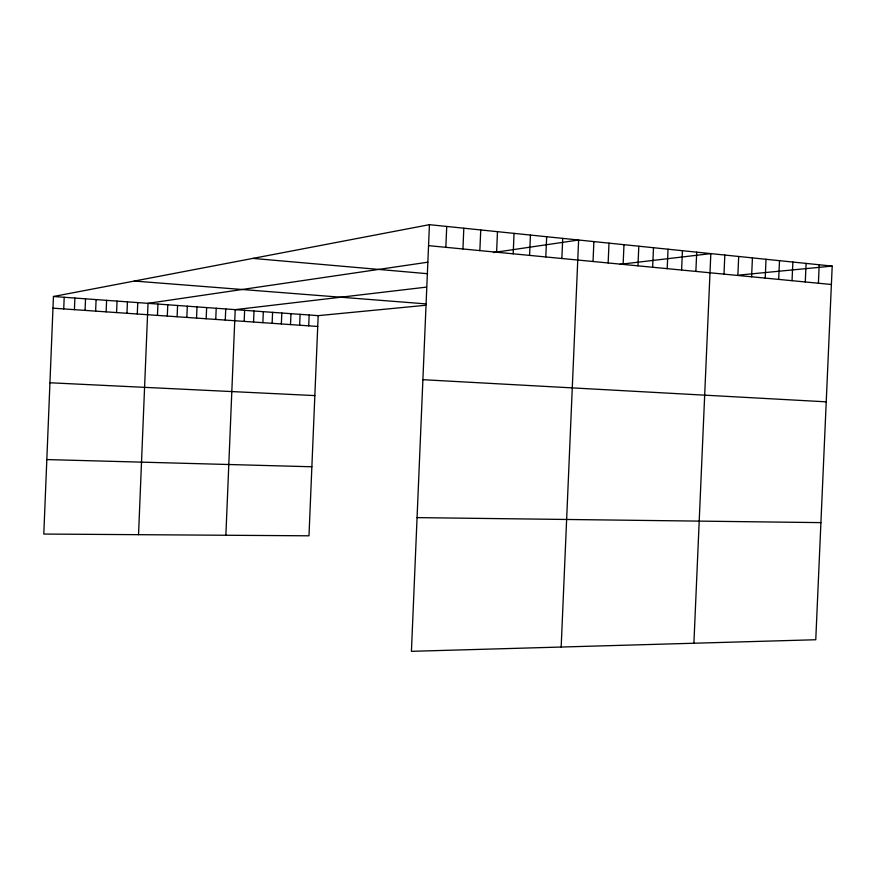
<?xml version="1.0" encoding="UTF-8"?>
<svg xmlns="http://www.w3.org/2000/svg" width="876" height="876" viewBox="0 0 876 876"><rect width="100%" height="100%" fill="white"/><g stroke="black" fill="none" stroke-linecap="round" stroke-linejoin="round"><path stroke-width="1.31" d="M429.437 224.672L411.424 651.328L815.764 639.743L832.2 266.096L429.437 224.672L53.447 296.504L43.8 534.053L308.987 535.805L318.185 315.645L425.714 305.275M63.729 308.921L64.2 297.282M74.427 309.655L74.898 298.048M85.06 310.389L85.53 298.825M95.626 311.122L96.097 299.581M106.138 311.845L106.609 300.348M116.585 312.568L117.056 301.103M126.965 313.29L127.436 301.848M137.291 314.002L137.762 302.592M138.539 534.678L148.022 303.337L427.871 262.187M157.461 315.393L157.932 304.06M167.316 316.072L167.776 304.771M177.105 316.751L177.576 305.472M186.851 317.419L187.311 306.184M196.542 318.097L197.001 306.885M206.167 318.755L206.637 307.575M215.748 319.422L216.208 308.275M225.274 320.079L225.734 308.954M225.877 535.258L235.206 309.644L426.229 287.142M244.174 321.382L244.634 310.323M253.547 322.029L254.007 311.002M262.866 322.675L263.326 311.681M272.129 323.31L272.589 312.349M281.349 323.956L281.809 313.017M290.525 324.58L290.974 313.674M299.636 325.215L300.096 314.331M308.713 325.839L309.162 314.988M445.84 247.328L446.727 226.446M462.944 248.97L463.82 228.209M479.862 250.602L480.738 229.95M496.604 252.211L497.48 231.669M513.183 253.81L514.048 233.377M529.575 255.387L530.44 235.064M545.803 256.953L546.668 236.728M561.866 258.508L562.721 238.381M561.166 647.035L578.62 240.013L493.396 252.551M593.03 261.508L593.884 241.59M608.152 262.964L609.006 243.145M623.132 264.41L623.986 244.678M637.958 265.833L638.812 246.211M652.653 267.257L653.496 247.722M667.194 268.658L668.038 249.211M681.605 270.038L682.437 250.7M695.872 271.418L696.705 252.168M693.902 643.236L710.83 253.613L620.055 264.311M724.003 274.122L724.824 255.058M737.866 275.458L738.687 256.482M751.597 276.783L752.429 257.894M765.208 278.097L766.029 259.296M778.687 279.4L779.509 260.687M792.046 280.681L792.868 262.055M805.285 281.962L806.095 263.413M818.403 283.222L819.213 264.76M739.453 275.042L832.2 266.096M417.075 517.617L820.911 522.622M46.822 459.571L311.878 466.766M49.943 382.768L314.845 395.591M422.9 379.691L826.232 401.832M52.965 308.177L317.736 326.463M53.447 296.504L318.185 315.645M134.335 281.054L426.207 303.906M252.901 258.398L427.554 273.706M428.55 245.652L831.39 284.481"/></g></svg>
